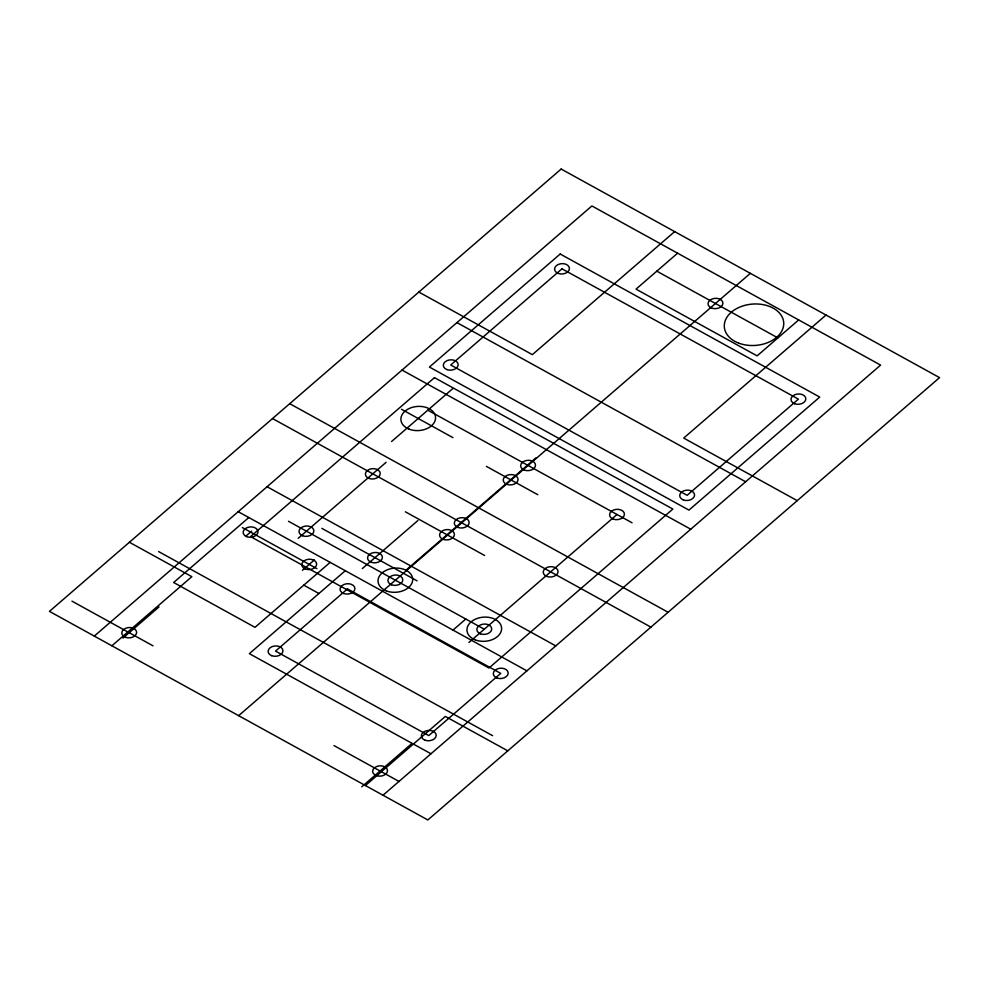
<?xml version="1.0" encoding="UTF-8"?>
<svg xmlns="http://www.w3.org/2000/svg" width="989" height="989" viewBox="0 0 989 989"><rect width="100%" height="100%" fill="white"/><g stroke="black" fill="none" stroke-linecap="round" stroke-linejoin="round"><path stroke-width="1.48" d="M94.289 636.1L591.892 205.947L880.606 365.102L383.003 795.243M248.808 517.531L173.644 582.496L255.001 627.335L330.153 562.37M111.881 645.792L191.841 576.674L129.411 542.269M122.945 638.103L159.019 606.925M245.878 536.125L251.663 531.13M391.595 441.502L452.826 388.566M298.196 538.313L386.106 462.32M674.671 231.611L532.354 354.643L418.842 292.064M302.411 570.282L314.403 559.922M677.601 253.196L636.026 289.134L757.104 355.879L798.679 319.942M345.297 570.715L249.352 653.655L430.969 753.766M362.32 568.588L417.902 520.535M406.108 570.097L535.989 457.833M238.646 715.665L750.354 273.335M452.999 630.092L465.794 619.027M826.038 315.046L683.708 438.078L797.233 500.644M468.922 642.491L617 514.49M361.751 786.824L411.894 743.481M365.411 785.538L445.359 716.432L507.79 750.849M656.807 271.159L777.898 337.904M456.93 322.612L745.644 481.767M402.029 370.071L690.742 529.214M427.804 410.2L632.058 522.785M401.447 409.248L452.962 437.645M486.365 466.363L537.793 494.71M289.715 403.685L668.107 612.265M272.519 418.545L650.91 627.125M405.391 511.82L484.622 555.497M267.067 486.736L555.781 645.879M321.845 528.361L417.049 580.84M288.491 521.29L484.276 629.214M238.213 511.684L526.914 670.839M242.367 527.57L316.9 568.65M303.784 585.167L318.915 593.511M158.599 551.565L492.584 735.668M71.974 601.151L152.986 645.817M333.973 745.582L399.173 781.52M561.159 169.045L49.45 611.375L427.841 819.955L939.55 377.625L561.159 169.045M560.182 254.012L429.411 367.055L688.95 510.114L819.72 397.071L560.182 254.012M434.468 377.65L250.576 536.619L488.962 668.02L672.854 509.063L434.468 377.65M561.987 268.81L450.724 364.99L687.145 495.316L798.407 399.136L561.987 268.81M347.485 588.9L275.535 651.108L428.781 735.581L500.743 673.385L347.485 588.9M738.635 343.096A29.769 20.72 -4.3 0 0 783.733 323.996A29.769 20.72 -4.3 0 0 739.661 307.122A29.769 20.72 -4.3 0 0 738.635 343.096M711.623 308.086A7.442 5.18 -4.3 0 0 722.897 303.314A7.442 5.18 -4.3 0 0 711.87 299.086A7.442 5.18 -4.3 0 0 711.623 308.086M305.366 568.996A7.442 5.18 -4.3 0 0 316.641 564.225A7.442 5.18 -4.3 0 0 305.626 560.009A7.442 5.18 -4.3 0 0 305.366 568.996M246.718 536.668A7.442 5.18 -4.3 0 0 257.993 531.897A7.442 5.18 -4.3 0 0 246.966 527.681A7.442 5.18 -4.3 0 0 246.718 536.668M424.936 740.168A7.442 5.18 -4.3 0 0 436.211 735.396A7.442 5.18 -4.3 0 0 425.196 731.18A7.442 5.18 -4.3 0 0 424.936 740.168M496.898 677.972A7.442 5.18 -4.3 0 0 508.173 673.2A7.442 5.18 -4.3 0 0 497.146 668.972A7.442 5.18 -4.3 0 0 496.898 677.972M271.691 655.695A7.442 5.18 -4.3 0 0 282.965 650.923A7.442 5.18 -4.3 0 0 271.938 646.707A7.442 5.18 -4.3 0 0 271.691 655.695M343.64 593.499A7.442 5.18 -4.3 0 0 354.915 588.715A7.442 5.18 -4.3 0 0 343.9 584.499A7.442 5.18 -4.3 0 0 343.64 593.499M386.39 590.903A17.369 12.091 -4.3 0 0 412.697 579.777A17.369 12.091 -4.3 0 0 386.983 569.924A17.369 12.091 -4.3 0 0 386.39 590.903M475.313 639.92A17.369 12.091 -4.3 0 0 501.621 628.794A17.369 12.091 -4.3 0 0 475.907 618.941A17.369 12.091 -4.3 0 0 475.313 639.92M794.575 403.722A7.442 5.18 -4.3 0 0 805.837 398.95A7.442 5.18 -4.3 0 0 794.822 394.735A7.442 5.18 -4.3 0 0 794.575 403.722M683.3 499.902A7.442 5.18 -4.3 0 0 694.575 495.13A7.442 5.18 -4.3 0 0 683.56 490.915A7.442 5.18 -4.3 0 0 683.3 499.902M446.892 369.577A7.442 5.18 -4.3 0 0 458.154 364.805A7.442 5.18 -4.3 0 0 447.139 360.589A7.442 5.18 -4.3 0 0 446.892 369.577M558.155 273.397A7.442 5.18 -4.3 0 0 569.429 268.625A7.442 5.18 -4.3 0 0 558.402 264.409A7.442 5.18 -4.3 0 0 558.155 273.397M443.159 539.351A7.442 5.18 -4.3 0 0 454.433 534.567A7.442 5.18 -4.3 0 0 443.406 530.351A7.442 5.18 -4.3 0 0 443.159 539.351M506.801 484.326A7.442 5.18 -4.3 0 0 518.075 479.554A7.442 5.18 -4.3 0 0 507.06 475.338A7.442 5.18 -4.3 0 0 506.801 484.326M125.356 637.287A7.442 5.18 -4.3 0 0 136.63 632.515A7.442 5.18 -4.3 0 0 125.615 628.299A7.442 5.18 -4.3 0 0 125.356 637.287M376.228 775.574A7.442 5.18 -4.3 0 0 387.503 770.802A7.442 5.18 -4.3 0 0 376.488 766.586A7.442 5.18 -4.3 0 0 376.228 775.574M371.135 562.234A7.442 5.18 -4.3 0 0 382.397 557.462A7.442 5.18 -4.3 0 0 371.382 553.247A7.442 5.18 -4.3 0 0 371.135 562.234M368.959 478.404A7.442 5.18 -4.3 0 0 380.221 473.632A7.442 5.18 -4.3 0 0 369.206 469.416A7.442 5.18 -4.3 0 0 368.959 478.404M546.793 576.439A7.442 5.18 -4.3 0 0 558.068 571.667A7.442 5.18 -4.3 0 0 547.053 567.451A7.442 5.18 -4.3 0 0 546.793 576.439M391.508 584.796A7.442 5.18 -4.3 0 0 402.783 580.024A7.442 5.18 -4.3 0 0 391.768 575.796A7.442 5.18 -4.3 0 0 391.508 584.796M524.244 470.059A7.442 5.18 -4.3 0 0 535.506 465.287A7.442 5.18 -4.3 0 0 524.491 461.072A7.442 5.18 -4.3 0 0 524.244 470.059M302.597 535.778A7.442 5.18 -4.3 0 0 313.859 531.006A7.442 5.18 -4.3 0 0 302.844 526.778A7.442 5.18 -4.3 0 0 302.597 535.778M480.431 633.813A7.442 5.18 -4.3 0 0 491.706 629.029A7.442 5.18 -4.3 0 0 480.691 624.813A7.442 5.18 -4.3 0 0 480.431 633.813M613.155 519.077A7.442 5.18 -4.3 0 0 624.43 514.305A7.442 5.18 -4.3 0 0 613.415 510.089A7.442 5.18 -4.3 0 0 613.155 519.077M457.882 527.421A7.442 5.18 -4.3 0 0 469.145 522.649A7.442 5.18 -4.3 0 0 458.13 518.434A7.442 5.18 -4.3 0 0 457.882 527.421M409.248 429.201A17.369 12.091 -4.3 0 0 435.556 418.063A17.369 12.091 -4.3 0 0 409.842 408.222A17.369 12.091 -4.3 0 0 409.248 429.201"/></g></svg>
